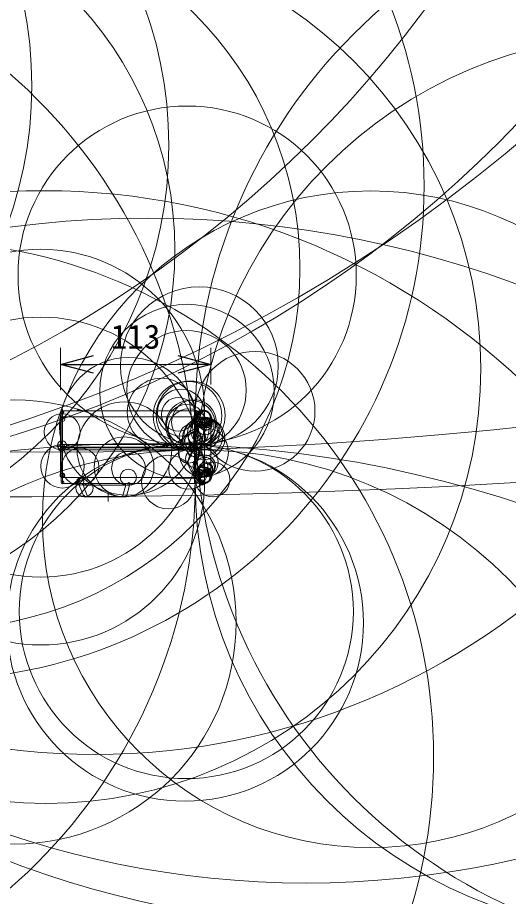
# Model space of a CAD drawing. Units: millimetres, scale not verified. Extents: x -941 to 622, y -562 to 1230.
# Drawn here: x 12.7 to 49.7, y -15.9 to 50.4 of the extents above; entities that cross this region are included whole.
import ezdxf
from ezdxf.enums import TextEntityAlignment as Align

# ---------------------------------------------------------------- set-up
doc = ezdxf.new("R2010")
doc.units = ezdxf.units.MM
doc.header["$LTSCALE"] = 0.125
doc.layers.add('0-0_0', color=7, linetype='Continuous')
doc.layers.add('0-4_SUNPO', color=7, linetype='Continuous', lineweight=18)
doc.layers.add('0-5_GAIKEI', color=1, linetype='Continuous', lineweight=18)
doc.styles.add('ＭＳ ゴシック', font='')
doc.styles.get('ＭＳ ゴシック').set_extended_font_data('MS Gothic')

# ---------------------------------------------------------------- blocks, each defined once
blk = doc.blocks.new('_Open30')
at = {"layer": '0-0_0'}
blk.add_line((0, 0), (-1, 0), dxfattribs=at)
blk.add_lwpolyline([(-1, 0.26795), (0, 0), (-1, -0.26795)], dxfattribs=at)
blk = doc.blocks.new('D3')
at = {"layer": '0-4_SUNPO'}
for p, q in [((80.3892, 335.7962), (80.3892, 338.9919)), ((91.734, 336.2203), (91.734, 338.9919)), ((82.8892, 337.7419), (89.234, 337.7419))]:
    blk.add_line(p, q, dxfattribs=at)
at = {"layer": '0-4_SUNPO', "xscale": 2.5, "yscale": 2.5, "rotation": 180}
blk.add_blockref('_Open30', (80.3892, 337.7419), dxfattribs=at)
at = {"layer": '0-4_SUNPO', "xscale": 2.5, "yscale": 2.5}
blk.add_blockref('_Open30', (91.734, 337.7419), dxfattribs=at)
at = {"layer": '0-4_SUNPO', "style": 'ＭＳ ゴシック'}
blk.add_text('113', height=1.833, dxfattribs=at).set_placement((84.1866, 338.3669), align=Align.BOTTOM_LEFT)

msp = doc.modelspace()

# ---------------------------------------------------------------- linework, layer by layer
at = {"layer": '0-4_SUNPO', "color": 3}
msp.add_line((19.4887, 13.898), (19.4887, 14.598), dxfattribs=at)
at = {"layer": '0-5_GAIKEI', "color": 7}
for p, q in [((15.9465, 20.8005), (15.9388, 20.6534)), ((15.9388, 17.9981), (15.9388, 20.6534)), ((15.9469, 20.803), (15.9465, 20.8005)), ((15.9725, 20.8418), (15.955, 20.826)), ((15.9966, 20.8482), (15.9733, 20.8422)), ((15.9966, 20.8482), (16.0245, 20.8482)), ((16.0322, 20.8464), (16.0245, 20.8482)), ((16.0446, 20.8291), (16.0324, 20.8462)), ((16.0386, 20.748), (26.0033, 20.748)), ((16.0481, 20.7575), (16.0446, 20.8291)), ((16.0481, 20.7575), (16.0584, 20.748)), ((26.7597, 20.7161), (26.0651, 20.7525)), ((27.2335, 15.7914), (27.2335, 20.2166)), ((15.8887, 19.768), (15.9187, 19.7979)), ((15.9187, 19.7979), (15.9388, 19.7979)), ((15.9388, 17.948), (15.9388, 15.348)), ((15.8887, 16.2282), (15.9187, 16.1982)), ((15.9187, 16.1982), (15.9388, 16.1982)), ((26.7597, 15.2922), (26.0651, 15.2559)), ((16.0386, 15.2482), (26.0032, 15.2482)), ((17.3089, 15.1434), (17.3071, 15.2482)), ((17.3092, 15.142), (17.3089, 15.1434)), ((17.3092, 15.142), (17.6497, 14.2671)), ((20.8631, 14.2703), (21.1048, 15.1409)), ((21.1051, 15.1413), (21.1069, 15.2482)), ((17.656, 14.257), (17.6497, 14.2671)), ((17.6775, 14.248), (17.6563, 14.2568)), ((17.6775, 14.248), (20.8342, 14.248)), ((20.8631, 14.2703), (20.8488, 14.2521))]:
    msp.add_line(p, q, dxfattribs=at)
at = {"layer": '0-5_GAIKEI'}
for p, q in [((15.9395, 20.659), (15.9391, 20.6534)), ((15.9556, 20.7054), (15.9448, 20.6834)), ((15.9709, 20.7239), (15.9564, 20.7065)), ((15.9966, 20.8482), (15.9913, 20.7395)), ((15.9913, 20.7395), (15.9956, 20.7385)), ((16.0294, 20.7497), (16.0054, 20.7449)), ((16.0294, 20.7497), (16.0245, 20.8482)), ((16.0294, 20.7497), (16.0358, 20.7504)), ((16.0294, 20.7497), (16.0301, 20.7476)), ((16.0414, 20.7515), (16.0358, 20.7504)), ((16.0358, 20.7504), (16.0386, 20.748)), ((16.0386, 17.9981), (16.0386, 20.748)), ((16.0467, 20.7543), (16.0414, 20.7515)), ((16.0478, 20.7554), (16.0468, 20.7544)), ((16.0481, 20.7575), (16.0478, 20.7554)), ((17.1594, 20.748), (17.1693, 20.7575)), ((17.1731, 20.8291), (17.1693, 20.7575)), ((17.1696, 20.7554), (17.1693, 20.7575)), ((17.1706, 20.7544), (17.1697, 20.7553)), ((17.1755, 20.7516), (17.1709, 20.7542)), ((17.1749, 20.8368), (17.1731, 20.8291)), ((17.1929, 20.8482), (17.1751, 20.837)), ((17.188, 20.7501), (17.1757, 20.7515)), ((17.188, 20.748), (17.188, 20.7501)), ((17.1929, 20.8482), (17.2285, 20.8482)), ((17.2306, 20.7501), (17.2261, 20.8482)), ((17.2606, 20.7515), (17.2306, 20.7501)), ((17.2306, 20.748), (17.2306, 20.7501)), ((17.2683, 20.8243), (17.2518, 20.8411)), ((17.2758, 20.8005), (17.2688, 20.8236)), ((17.2783, 20.7575), (17.2758, 20.8005)), ((17.2783, 20.7575), (17.2779, 20.7565)), ((17.2783, 20.7575), (17.2881, 20.748)), ((26.0033, 18.0541), (26.0033, 20.748)), ((26.0187, 20.7437), (26.0187, 17.9981)), ((26.0333, 15.2782), (26.0333, 20.7243)), ((26.0654, 20.4846), (26.0654, 20.6098)), ((15.8788, 19.998), (15.8788, 15.9982)), ((15.8887, 19.998), (15.8788, 19.998)), ((15.8887, 19.998), (15.8887, 15.9982)), ((16.0386, 20.2904), (26.0187, 20.2904)), ((26.0245, 20.2925), (26.0033, 20.2967)), ((26.0333, 20.2819), (26.0246, 20.2924)), ((26.0651, 15.5682), (26.0651, 20.297)), ((26.7597, 20.2561), (26.0651, 20.297)), ((26.7597, 15.7522), (26.7597, 20.2561)), ((15.9187, 18.0485), (15.9187, 19.7979)), ((15.8887, 18.6938), (15.8788, 18.6938)), ((15.8887, 18.498), (15.8788, 18.498)), ((15.8887, 18.3491), (15.8788, 18.3491)), ((15.8887, 18.2979), (15.8788, 18.2979)), ((15.8887, 18.0482), (15.9388, 18.0482)), ((15.8887, 17.948), (26.0187, 17.948)), ((15.9187, 16.1982), (15.9187, 17.948)), ((26.0187, 17.9981), (15.9388, 17.9981)), ((16.0287, 17.948), (16.0291, 17.9981)), ((16.0386, 18.208), (25.3689, 18.208)), ((16.0386, 17.948), (16.0386, 15.2482)), ((16.1487, 17.948), (16.1487, 17.9981)), ((18.8579, 17.9989), (18.8579, 17.9488)), ((19.1779, 17.9989), (19.1779, 17.9488)), ((25.3389, 17.9981), (25.3389, 17.948)), ((25.8882, 17.9981), (25.8889, 17.948)), ((25.9134, 18.0541), (25.9134, 18.004)), ((25.9134, 18.0442), (26.0333, 18.0442)), ((25.9587, 17.9981), (25.9587, 17.948)), ((26.0243, 18.2132), (26.0033, 18.2135)), ((26.0333, 18.0541), (26.0033, 18.0541)), ((26.0033, 18.004), (26.0333, 18.004)), ((26.0033, 15.2482), (26.0033, 18.004)), ((26.0187, 18.1794), (26.0183, 18.1805)), ((26.0187, 15.2525), (26.0187, 17.948)), ((26.0333, 18.2121), (26.0246, 18.2132)), ((15.8887, 17.6982), (15.8788, 17.6982)), ((15.8887, 17.6471), (15.8788, 17.6471)), ((15.8887, 17.4982), (15.8788, 17.4982)), ((15.8887, 17.3024), (15.8788, 17.3024)), ((16.0065, 17.7889), (25.3689, 17.7889)), ((26.0183, 17.816), (26.0187, 17.8171)), ((15.8887, 15.9982), (15.8788, 15.9982)), ((16.0386, 15.7057), (26.0187, 15.7057)), ((26.0033, 15.7116), (26.0246, 15.7162)), ((26.0249, 15.7162), (26.0333, 15.7265)), ((26.7597, 15.7522), (26.0651, 15.7113)), ((17.5943, 15.1416), (17.934, 14.2685)), ((17.607, 15.1427), (17.607, 15.2482)), ((20.5777, 14.2685), (20.8201, 15.1413)), ((20.8053, 15.1427), (20.807, 15.2482)), ((21.1048, 15.1409), (21.1051, 15.1413)), ((17.934, 14.2685), (20.5777, 14.2685)), ((20.782, 14.2663), (20.8333, 14.2671))]:
    msp.add_line(p, q, dxfattribs=at)
for points in [[(16.0049, 20.7447), (15.9913, 20.7395), (15.9718, 20.7249)], [(17.1929, 20.8482), (17.188, 20.7501), (17.2306, 20.7501)], [(17.5943, 15.1416), (17.607, 15.1427), (20.8053, 15.1427), (20.8201, 15.1413)], [(17.8378, 14.2661), (17.934, 14.2685), (17.934, 14.248)], [(20.5777, 14.248), (20.5777, 14.2685), (20.7663, 14.2661)]]:
    msp.add_lwpolyline(points, dxfattribs=at)
at = {"layer": '0-5_GAIKEI', "color": 7}
msp.add_lwpolyline([(20.8487, 14.2519), (20.8485, 14.2519), (20.8342, 14.248)], dxfattribs=at)
at = {"layer": '0-5_GAIKEI'}
for centre, radius in [((13.7338, 622.3214), 608.0692), ((-382.3631, 268.0615), 435.9395), ((14.88, 347.2411), 329.626), ((-22.5845, 127.4879), 113.223), ((-28.2583, 104.159), 89.1948), ((-13.8738, 103.8435), 88.8787), ((56.0211, 43.1926), 84.1861), ((34.4247, 55.3604), 70.246), ((18.4966, 47.6151), 52.807), ((-17.0039, 45.2704), 30.7267), ((66.8064, 20.3597), 40.7413), ((14.7928, 23.9392), 32.8233), ((-14.6607, 15.4432), 40.7261), ((59.9306, 15.2871), 33.8655), ((25.4489, 30.9729), 12.7654), ((14.3965, 20.5659), 12.3671), ((26.3718, 24.134), 5.9568), ((25.4377, 22.1893), 6.5891), ((14.3971, 15.4424), 12.3664), ((25.4023, 22.2967), 4.508), ((30.5806, 20.7123), 4.5157), ((21.0207, 19.5695), 5.1967), ((23.4939, 20.6265), 2.5716), ((25.4772, 20.3737), 2.5844), ((25.7133, 20.3884), 2.5941), ((24.9854, 20.6085), 1.7786), ((12.3883, 4.8059), 16.7565), ((20.719, 17.8432), 3.5774), ((24.789, 20.4792), 1.2764), ((25.7006, 19.6682), 1.8748), ((25.9684, 19.8837), 1.6892), ((16.044, 20.6473), 0.1052), ((16.0355, 20.649), 0.0967), ((16.038, 20.6495), 0.0984), ((16.0374, 20.6524), 0.0956), ((15.9588, 20.7038), 0.00355), ((15.974, 20.722), 0.00363), ((16.0055, 20.7435), 0.00138), ((16.0414, 20.7517), 0.00021), ((16.0466, 20.7545), 0.00021), ((16.0477, 20.7554), 0.00005), ((17.1698, 20.7554), 0.00016), ((17.1711, 20.7549), 0.00073), ((17.1751, 20.8368), 0.00022), ((17.1757, 20.7518), 0.00036), ((17.2499, 20.8096), 0.0591), ((17.2394, 20.8041), 0.0391), ((17.2642, 20.7746), 0.0227), ((17.2724, 20.763), 0.00851), ((17.2679, 20.8234), 0.00097), ((17.2761, 20.7585), 0.00274), ((25.4017, 19.7114), 1.5038), ((25.5541, 19.3381), 1.5482), ((26.7557, 20.7118), 0.00589), ((16.0247, 19.1488), 1.3598), ((16.0366, 20.1143), 0.1761), ((16.0158, 20.1814), 0.106), ((15.9767, 20.2362), 0.0387), ((15.9656, 20.2409), 0.0268), ((26.6921, 18.6596), 1.5984), ((26.6652, 18.7908), 1.4709), ((26.6904, 19.0563), 1.2047), ((26.719, 19.2505), 1.0089), ((26.0244, 20.2923), 0.00021), ((26.0589, 20.2681), 0.0296), ((26.0439, 20.2826), 0.0106), ((26.8066, 19.591), 0.6571), ((26.8542, 19.7505), 0.4909), ((26.8825, 19.7672), 0.4653), ((26.7643, 19.9514), 0.3047), ((26.9326, 19.8534), 0.3656), ((26.9442, 19.9014), 0.3239), ((27.0095, 19.9523), 0.2405), ((27.0148, 19.9503), 0.2384), ((27.0174, 19.9683), 0.2261), ((27.0875, 20.0063), 0.1467), ((27.0948, 20.0106), 0.1387), ((26.6919, 17.6202), 1.8692), ((25.8389, 18.781), 0.9821), ((20.6889, 16.5171), 2.2547), ((25.9009, 18.4311), 0.6288), ((26.0289, 18.6819), 0.4953), ((22.1744, -72.4951), 90.7681), ((25.2916, 4.75), 13.4602), ((25.3832, 5.6004), 12.6075), ((16.039, 16.563), 1.645), ((16.0065, 18.1369), 0.3481), ((15.9742, 17.9506), 0.256), ((15.9425, 18.2), 0.00504), ((17.376, 16.5259), 1.4013), ((25.5572, 17.563), 0.7706), ((25.9084, 17.7383), 0.4559), ((26.6646, 16.8706), 1.1319), ((25.907, 18.1014), 0.2995), ((25.9503, 17.9143), 0.2766), ((25.9721, 17.9643), 0.1565), ((25.9928, 18.1277), 0.059), ((26.0243, 18.2113), 0.00189), ((26.1841, -15.4231), 33.2189), ((15.9499, 17.8213), 0.0303), ((21.0273, 16.4005), 1.2761), ((24.037, 15.3701), 2.0284), ((25.5547, 16.3077), 1.4822), ((26.005, 17.1354), 0.6714), ((26.7494, 16.5883), 0.8357), ((26.0075, 17.83), 0.0177), ((26.7753, 16.4907), 0.7358), ((27.3733, 15.5629), 1.3083), ((26.8475, 16.3163), 0.548), ((26.8639, 16.2627), 0.4922), ((16.0366, 15.8841), 0.1785), ((16.0347, 15.8652), 0.1596), ((21.0098, 15.7303), 0.6062), ((26.9539, 16.1189), 0.3236), ((27.0012, 16.0661), 0.2538), ((27.0069, 16.0637), 0.248), ((27.01, 16.0561), 0.2402), ((27.071, 16.0108), 0.165), ((27.111, 15.9956), 0.1223), ((27.1286, 15.9941), 0.1048), ((16.0061, 15.7944), 0.0838), ((15.972, 15.7572), 0.0333), ((17.6992, 14.9117), 0.647), ((17.3846, 15.3985), 0.2742), ((21.0574, 15.2233), 0.0975), ((26.0644, 15.7699), 0.0586), ((26.0246, 15.7167), 0.00052), ((26.058, 15.7383), 0.0276), ((26.5702, 15.3314), 0.1938), ((26.7595, 15.2927), 0.00055), ((17.3342, 15.1608), 0.0315), ((17.3255, 15.1513), 0.0188), ((21.0966, 15.1434), 0.00858), ((17.6617, 14.3149), 0.0496), ((17.6516, 14.2687), 0.00254), ((20.8529, 14.3014), 0.0331), ((20.8606, 14.2739), 0.00473), ((20.8627, 14.2701), 0.00044)]:
    msp.add_circle(centre, radius, dxfattribs=at)
at = {"layer": '0-5_GAIKEI', "color": 7}
for centre, radius in [((38.9103, 57.2487), 75.4299), ((6.0446, 37.7168), 37.2882), ((-6.5789, 40.7715), 30.6431), ((-2.8051, 32.8746), 27.3248), ((6.754, 31.4794), 27.2009), ((14.6318, -15.0994), 52.449), ((39.3078, 12.5588), 24.7729), ((22.4466, -44.8071), 80.0807), ((5.161, -5.3548), 38.8877), ((15.9917, 20.8117), 0.0394), ((15.9734, 20.8413), 0.00096), ((16.0322, 20.8462), 0.00024), ((26.5926, 20.1385), 0.661), ((26.0032, 20.7178), 0.0302), ((26.005, 20.7187), 0.0284), ((26.0634, 20.7224), 0.0302), ((26.6334, 20.2121), 0.6001), ((26.0617, 20.7232), 0.0284), ((26.6339, 20.2024), 0.6005), ((26.7099, 20.1116), 0.6077), ((26.6753, 20.1937), 0.5624), ((26.6821, 20.2035), 0.5531), ((26.7126, 20.1553), 0.5648), ((26.7245, 20.1441), 0.5731), ((26.7342, 20.2172), 0.4992), ((26.7604, 20.2781), 0.433), ((26.7692, 20.2756), 0.4313), ((26.5935, 15.8634), 0.6573), ((26.6065, 15.8406), 0.6362), ((26.7201, 15.9008), 0.6099), ((26.6772, 15.8041), 0.5576), ((26.7362, 15.7904), 0.4972), ((26.7457, 15.7365), 0.4436), ((26.7626, 15.702), 0.4061), ((26.7986, 15.7879), 0.4349), ((26.7732, 15.6938), 0.3947), ((26.7905, 15.7222), 0.4103), ((26.7843, 15.6995), 0.3949), ((26.8153, 15.7781), 0.4171), ((26.8167, 15.672), 0.3545), ((16.0395, 15.3535), 0.1053), ((16.0387, 15.3497), 0.1015), ((16.0412, 15.3502), 0.1032), ((16.0424, 15.3488), 0.1037), ((17.6563, 14.2571), 0.00033), ((20.8483, 14.2524), 0.00055)]:
    msp.add_circle(centre, radius, dxfattribs=at)
for centre, start, end in [((26.0032, 15.2783), 269.55328, 359.78194), ((26.0634, 15.286), 180.21806, 270.44672)]:
    msp.add_arc(centre, 0.0301, start, end, dxfattribs=at)
at = {"layer": '0-5_GAIKEI'}
msp.add_arc((26.0644, 15.2883), 0.0325, 268.75553, 271.24447, dxfattribs=at)

# ---------------------------------------------------------------- block references
at = {"layer": '0-4_SUNPO'}
msp.add_blockref('D3', (-64.5005, -313.4939), dxfattribs=at)

doc.saveas('drawing.dxf')
